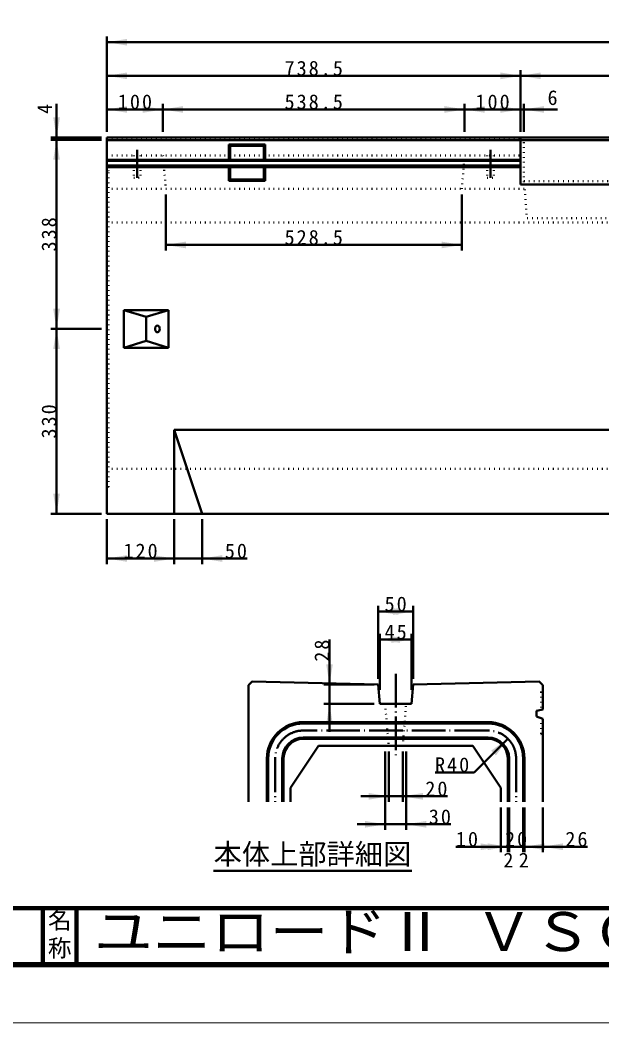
# Model space of a CAD drawing. Units: millimetres, scale not verified. Extents: x -2102 to 2102, y -1485 to 1485.
# Drawn here: x -323 to 716, y -1485 to 306 of the extents above; entities that cross this region are included whole.
import ezdxf
from ezdxf.enums import TextEntityAlignment as Align

# ---------------------------------------------------------------- set-up
doc = ezdxf.new("R2010")
doc.units = ezdxf.units.MM
doc.header["$LTSCALE"] = 5
doc.linetypes.add('DOTTED', pattern=[1.75, 0.25, -1.5])
doc.linetypes.add('LONG_DASHED_DOTTED', pattern=[15.25, 12, -1.5, 0.25, -1.5])
doc.layers.add('0-0_V-nasSTD', color=7, linetype='Continuous', lineweight=35)
doc.layers.add('0-1_0', color=7, linetype='Continuous', lineweight=50)
doc.styles.add('ＭＳ ゴシック', font='')
doc.styles.get('ＭＳ ゴシック').set_extended_font_data('MS Gothic')

msp = doc.modelspace()

# ---------------------------------------------------------------- linework, layer by layer
at = {"layer": '0-0_V-nasSTD', "linetype": 'DOTTED', "lineweight": 50}
for p, q in [((328.526, -915.31), (334.776, -990.31)), ((359.776, -990.31), (366.026, -915.31))]:
    msp.add_line(p, q, dxfattribs=at)
at = {"layer": '0-0_V-nasSTD', "lineweight": 100}
for p, q in [((-282.5, -1280), (-282.5, -1380)), ((-222.5, -1280), (-222.5, -1380)), ((-1997.5, -1380), (1997.5, -1380))]:
    msp.add_line(p, q, dxfattribs=at)
at = {"layer": '0-0_V-nasSTD', "lineweight": 18}
for points in [[(-2102.5, -1485), (-2102.5, 1485), (2102.5, 1485), (2102.5, -1485)], [(-2002.5, -1385), (-2002.5, 1385), (2002.5, 1385), (2002.5, -1385)]]:
    msp.add_lwpolyline(points, close=True, dxfattribs=at)
at = {"layer": '0-0_V-nasSTD'}
for points in [[(-168.15, 266.38), (-132.15, 260.38), (-132.15, 272.38)], [(-168.15, 206.38), (-132.15, 200.38), (-132.15, 212.38)], [(534.35, 200.38), (534.35, 212.38), (570.35, 206.38)], [(570.35, 206.38), (606.35, 200.38), (606.35, 212.38)], [(-168.15, 146.38), (-132.15, 140.38), (-132.15, 152.38)], [(-104.15, 140.38), (-104.15, 152.38), (-68.15, 146.38)], [(-68.15, 146.38), (-32.15, 140.38), (-32.15, 152.38)], [(434.35, 140.38), (434.35, 152.38), (470.35, 146.38)], [(470.35, 146.38), (506.35, 140.38), (506.35, 152.38)], [(534.35, 140.38), (534.35, 152.38), (570.35, 146.38)], [(576.35, 146.38), (612.35, 140.38), (612.35, 152.38)], [(-264.15, 132.38), (-258.15, 96.38), (-252.15, 132.38)], [(-264.15, 56.38), (-258.15, 92.38), (-252.15, 56.38)], [(-63.15, -95.62), (-27.15, -101.62), (-27.15, -89.62)], [(429.35, -101.62), (429.35, -89.62), (465.35, -95.62)], [(-264.15, -209.62), (-258.15, -245.62), (-252.15, -209.62)], [(-264.15, -281.62), (-258.15, -245.62), (-252.15, -281.62)], [(-264.15, -539.62), (-258.15, -575.62), (-252.15, -539.62)], [(-168.15, -655.62), (-132.15, -661.62), (-132.15, -649.62)], [(-84.15, -661.62), (-84.15, -649.62), (-48.15, -655.62)], [(1.85, -655.62), (37.85, -661.62), (37.85, -649.62)], [(316.026, -750.31), (352.026, -756.31), (352.026, -744.31)], [(342.526, -756.31), (342.526, -744.31), (378.526, -750.31)], [(319.151, -800.31), (355.151, -806.31), (355.151, -794.31)], [(339.401, -806.31), (339.401, -794.31), (375.401, -800.31)], [(223.151, -844.31), (229.151, -880.31), (235.151, -844.31)], [(223.151, -951.31), (229.151, -915.31), (235.151, -951.31)], [(517.932, -998.668), (526.418, -1007.153), (547.631, -977.455)], [(298.776, -1086.31), (298.776, -1074.31), (334.776, -1080.31)], [(359.776, -1080.31), (395.776, -1086.31), (395.776, -1074.31)], [(292.526, -1136.31), (292.526, -1124.31), (328.526, -1130.31)], [(366.026, -1130.31), (402.026, -1136.31), (402.026, -1124.31)], [(498.776, -1176.31), (498.776, -1164.31), (534.776, -1170.31)], [(511.276, -1176.31), (511.276, -1164.31), (547.276, -1170.31)], [(577.276, -1170.31), (613.276, -1176.31), (613.276, -1164.31)], [(609.776, -1170.31), (645.776, -1176.31), (645.776, -1164.31)]]:
    msp.add_solid(points, dxfattribs=at)
at = {"layer": '0-1_0'}
for p, q in [((-168.15, 106.38), (-168.15, 276.38)), ((-168.15, 266.38), (1831.85, 266.38)), ((570.35, 106.38), (570.35, 216.38)), ((-168.15, 206.38), (570.35, 206.38)), ((570.35, 206.38), (1093.35, 206.38)), ((-258.15, 156.38), (-258.15, 96.38)), ((-168.15, 146.38), (-68.15, 146.38)), ((-68.15, 106.38), (-68.15, 156.38)), ((-68.15, 146.38), (470.35, 146.38)), ((470.35, 106.38), (470.35, 156.38)), ((470.35, 146.38), (570.35, 146.38)), ((570.35, 146.38), (576.35, 146.38)), ((576.35, 106.38), (576.35, 156.38)), ((636.35, 146.38), (576.35, 146.38)), ((-178.15, 96.38), (-268.15, 96.38)), ((-178.15, 92.38), (-268.15, 92.38)), ((-258.15, 92.38), (-258.15, 96.38)), ((-168.15, 96.38), (-168.15, -575.62)), ((-168.15, 91.38), (570.35, 91.38)), ((570.35, 96.38), (570.35, 12.38)), ((570.35, 91.38), (831.85, 91.38)), ((49.55, 83.68), (114.15, 83.68)), ((49.55, 83.68), (51.85, 81.38)), ((49.55, 83.68), (49.55, 56.395)), ((51.85, 81.38), (111.85, 81.38)), ((51.85, 81.38), (51.85, 56.395)), ((111.85, 81.38), (114.15, 83.68)), ((111.85, 81.38), (111.85, 56.395)), ((114.15, 83.68), (114.15, 56.395)), ((-168.15, 56.395), (570.35, 56.395)), ((-168.15, 54.38), (570.35, 54.38)), ((-168.15, 46.38), (570.35, 46.38)), ((-168.15, 43.022), (570.35, 43.022)), ((49.55, 43.022), (49.55, 19.08)), ((51.85, 43.022), (51.85, 21.38)), ((111.85, 43.022), (111.85, 21.38)), ((114.15, 43.022), (114.15, 19.08)), ((49.55, 19.08), (51.85, 21.38)), ((49.55, 19.08), (114.15, 19.08)), ((51.85, 21.38), (111.85, 21.38)), ((111.85, 21.38), (114.15, 19.08)), ((570.35, 12.38), (1093.35, 12.38)), ((-63.15, -5.62), (-63.15, -105.62)), ((465.35, -5.62), (465.35, -105.62)), ((-63.15, -95.62), (465.35, -95.62)), ((-138.15, -212.12), (-138.15, -279.12)), ((-138.15, -212.12), (-58.15, -212.12)), ((-58.15, -212.12), (-58.15, -279.12)), ((-98.15, -224.12), (-98.15, -267.12)), ((-178.15, -245.62), (-268.15, -245.62)), ((-138.15, -279.12), (-58.15, -279.12)), ((-48.15, -425.62), (-48.15, -575.62)), ((-48.15, -425.62), (1.85, -575.62)), ((-48.15, -425.62), (831.85, -425.62)), ((-178.15, -575.62), (-268.15, -575.62)), ((-168.15, -575.62), (1831.85, -575.62)), ((-168.15, -585.62), (-168.15, -665.62)), ((-48.15, -585.62), (-48.15, -665.62)), ((1.85, -585.62), (1.85, -665.62)), ((81.85, -655.62), (1.85, -655.62)), ((316.026, -870.31), (316.026, -740.31)), ((316.026, -870.31), (316.026, -740.31)), ((316.026, -750.31), (378.526, -750.31)), ((378.526, -870.31), (378.526, -740.31)), ((229.151, -800.31), (229.151, -880.31)), ((319.151, -890.31), (319.151, -790.31)), ((319.151, -800.31), (375.401, -800.31)), ((375.401, -890.31), (375.401, -790.31)), ((84.776, -881.56), (84.776, -1090.31)), ((309.151, -880.31), (219.151, -880.31)), ((229.151, -915.31), (229.151, -880.31)), ((316.026, -880.31), (319.151, -915.31)), ((378.526, -880.31), (375.401, -915.31)), ((609.776, -925.291), (609.776, -881.56)), ((309.151, -915.31), (219.151, -915.31)), ((229.151, -965.31), (229.151, -915.31)), ((319.151, -915.31), (375.401, -915.31)), ((598.526, -927.81), (609.776, -925.291)), ((598.526, -937.81), (598.526, -927.81)), ((512.276, -947.81), (182.276, -947.81)), ((598.526, -937.81), (609.776, -942.008)), ((609.776, -942.008), (609.776, -1090.31)), ((512.276, -950.31), (182.276, -950.31)), ((512.276, -975.31), (182.276, -975.31)), ((512.276, -977.81), (182.276, -977.81)), ((487.527, -1037.559), (547.631, -977.455)), ((209.776, -990.31), (159.776, -1065.31)), ((209.776, -990.31), (484.776, -990.31)), ((328.526, -1000.31), (328.526, -1140.31)), ((334.776, -1000.31), (334.776, -1090.31)), ((359.776, -1000.31), (359.776, -1090.31)), ((366.026, -1000.31), (366.026, -1140.31)), ((484.776, -990.31), (534.776, -1065.31)), ((117.276, -1012.81), (117.276, -1090.31)), ((119.776, -1012.81), (119.776, -1090.31)), ((144.776, -1012.81), (144.776, -1090.31)), ((147.276, -1012.81), (147.276, -1090.31)), ((547.276, -1090.31), (547.276, -1012.81)), ((549.776, -1012.81), (549.776, -1090.31)), ((574.776, -1012.81), (574.776, -1090.31)), ((577.276, -1090.31), (577.276, -1012.81)), ((487.527, -1037.559), (417.527, -1037.559)), ((159.776, -1065.31), (159.776, -1090.31)), ((534.776, -1065.31), (534.776, -1090.31)), ((284.776, -1080.31), (334.776, -1080.31)), ((334.776, -1080.31), (359.776, -1080.31)), ((439.776, -1080.31), (359.776, -1080.31)), ((534.776, -1100.31), (534.776, -1180.31)), ((547.276, -1100.31), (547.276, -1180.31)), ((549.776, -1100.31), (549.776, -1180.31)), ((574.776, -1100.31), (574.776, -1180.31)), ((577.276, -1100.31), (577.276, -1180.31)), ((609.776, -1100.31), (609.776, -1180.31)), ((278.526, -1130.31), (328.526, -1130.31)), ((328.526, -1130.31), (366.026, -1130.31)), ((446.026, -1130.31), (366.026, -1130.31)), ((454.776, -1170.31), (534.776, -1170.31)), ((534.776, -1170.31), (547.276, -1170.31)), ((689.776, -1170.31), (609.776, -1170.31)), ((22.307, -1213.145), (376.317, -1213.145))]:
    msp.add_line(p, q, dxfattribs=at)
at = {"layer": '0-1_0', "linetype": 'DOTTED'}
for p, q in [((-168.15, 92.38), (570.35, 92.38)), ((576.35, 96.38), (576.35, 12.38)), ((-168.15, 64.38), (570.35, 64.38)), ((-120.45, 64.38), (-120.45, 24.38)), ((-108.45, 64.38), (-108.45, 24.38)), ((-68.15, 64.38), (-63.15, 4.38)), ((465.35, 4.38), (470.35, 64.38)), ((510.65, 64.38), (510.65, 24.38)), ((522.65, 64.38), (522.65, 24.38)), ((-165.15, 36.38), (-168.15, 38.38)), ((-165.15, -527.62), (-165.15, 36.38)), ((-120.45, 24.38), (-108.45, 24.38)), ((510.65, 24.38), (522.65, 24.38)), ((576.35, 18.38), (831.85, 18.38)), ((-168.15, 14.38), (-165.15, 16.38)), ((-168.15, 4.38), (577.657, 4.38)), ((577.05, 12.38), (581.609, -47.731)), ((1082.091, -47.731), (581.609, -47.731)), ((-168.15, -55.62), (831.85, -55.62)), ((-168.15, -495.62), (831.85, -495.62)), ((-168.15, -505.62), (-165.15, -507.62)), ((-165.15, -527.62), (-168.15, -529.62)), ((606.901, -894.06), (609.776, -891.185)), ((606.901, -894.06), (606.901, -925.935))]:
    msp.add_line(p, q, dxfattribs=at)
at = {"layer": '0-1_0', "linetype": 'LONG_DASHED_DOTTED'}
for p, q in [((-114.45, 74.38), (-114.45, 24.38)), ((516.65, 74.38), (516.65, 24.38)), ((347.276, -861.56), (347.276, -1009.06)), ((512.276, -962.81), (182.276, -962.81)), ((132.276, -1012.81), (132.276, -1090.31)), ((562.276, -1012.81), (562.276, -1090.31))]:
    msp.add_line(p, q, dxfattribs=at)
at = {"layer": '0-1_0', "lineweight": 100}
msp.add_line((-1997.5, -1280), (1997.5, -1280), dxfattribs=at)
at = {"layer": '0-1_0'}
for points in [[(-258.15, -575.62), (-258.15, -245.62), (-258.15, 92.38)], [(-168.15, 96.38), (570.35, 96.38), (1093.35, 96.38)], [(-138.15, -212.12), (-98.15, -224.12), (-58.15, -212.12)], [(-138.15, -279.12), (-98.15, -267.12), (-58.15, -279.12)], [(-168.15, -655.62), (-48.15, -655.62), (1.85, -655.62)], [(316.026, -880.31), (91.026, -875.31), (84.776, -881.56)], [(378.526, -880.31), (603.526, -875.31), (609.776, -881.56)], [(547.276, -1170.31), (549.776, -1170.31), (574.776, -1170.31), (577.276, -1170.31), (609.776, -1170.31)]]:
    msp.add_lwpolyline(points, dxfattribs=at)
at = {"layer": '0-1_0', "linetype": 'DOTTED'}
msp.add_lwpolyline([(606.901, -940.935), (606.901, -969.06), (609.776, -971.935)], dxfattribs=at)
at = {"layer": '0-1_0'}
for centre, radius, start, end in [((182.276, -1012.81), 65, 90, 180), ((512.276, -1012.81), 65, 0, 90), ((182.276, -1012.81), 62.5, 90, 180), ((512.276, -1012.81), 62.5, 0, 90), ((182.276, -1012.81), 37.5, 90, 180), ((182.276, -1012.81), 35, 90, 180), ((512.276, -1012.81), 37.5, 0, 90), ((512.276, -1012.81), 35, 0, 90)]:
    msp.add_arc(centre, radius, start, end, dxfattribs=at)
at = {"layer": '0-1_0', "linetype": 'LONG_DASHED_DOTTED'}
for centre, start, end in [((182.276, -1012.81), 90, 180), ((512.276, -1012.81), 0, 90)]:
    msp.add_arc(centre, 50, start, end, dxfattribs=at)
at = {"layer": '0-1_0'}
msp.add_ellipse((-78.15, -245.62), major_axis=(0, 6), ratio=0.707107, dxfattribs=at)

# ---------------------------------------------------------------- texts
at = {"layer": '0-0_V-nasSTD', "style": 'ＭＳ ゴシック'}
for s, height, p in [('6', 26.39, (618.35, 146.38)), ('本体上部詳細図', 36.95, (22.307, -1213.145)), ('2', 26.39, (539.526, -1215.31)), ('2', 26.39, (567.026, -1215.31)), ('名', 30.79, (-273.518, -1326.001)), ('称', 30.79, (-273.524, -1375.99))]:
    msp.add_text(s, height=height, dxfattribs=at).set_placement(p, align=Align.BOTTOM_LEFT)
msp.add_text('4', height=26.39, rotation=90, dxfattribs=at).set_placement((-258.15, 138.38), align=Align.BOTTOM_LEFT)
at = {"layer": '0-0_V-nasSTD', "style": 'ＭＳ ゴシック', "width": 1.1}
msp.add_text('ユニロードⅡ ＶＳＧ集水', height=69.65, dxfattribs=at).set_placement((-191, -1377.53), align=Align.BOTTOM_LEFT)
at = {"layer": '0-0_V-nasSTD', "char_height": 26.39, "attachment_point": 7, "style": 'ＭＳ ゴシック'}
for s, insert in [('\\T1.2;738.5', (148.9, 206.38)), ('\\T1.2;100', (-148.75, 146.38)), ('\\T1.2;538.5', (148.9, 146.38)), ('\\T1.2;100', (489.75, 146.38)), ('\\T1.2;528.5', (148.9, -95.62)), ('\\T1.2;120', (-138.75, -655.62)), ('\\T1.2;50', (42.25, -655.623)), ('\\T1.2;50', (327.476, -750.31)), ('\\T1.2;45', (327.476, -800.31)), ('\\T1.2;R40', (417.527, -1037.559)), ('\\T1.2;20', (400.176, -1080.31)), ('\\T1.2;30', (406.426, -1130.31)), ('\\T1.2;10', (454.776, -1170.31)), ('\\T1.2;20', (542.476, -1170.31)), ('\\T1.2;26', (650.176, -1170.31))]:
    msp.add_mtext(s, dxfattribs=dict(at, insert=insert))
at = {"layer": '0-0_V-nasSTD', "char_height": 26.39, "attachment_point": 7, "rotation": 90, "style": 'ＭＳ ゴシック'}
for s, insert in [('\\T1.2;338', (-258.15, -107.22)), ('\\T1.2;330', (-258.15, -441.22)), ('\\T1.2;28', (229.154, -839.91))]:
    msp.add_mtext(s, dxfattribs=dict(at, insert=insert))

doc.saveas('drawing.dxf')
